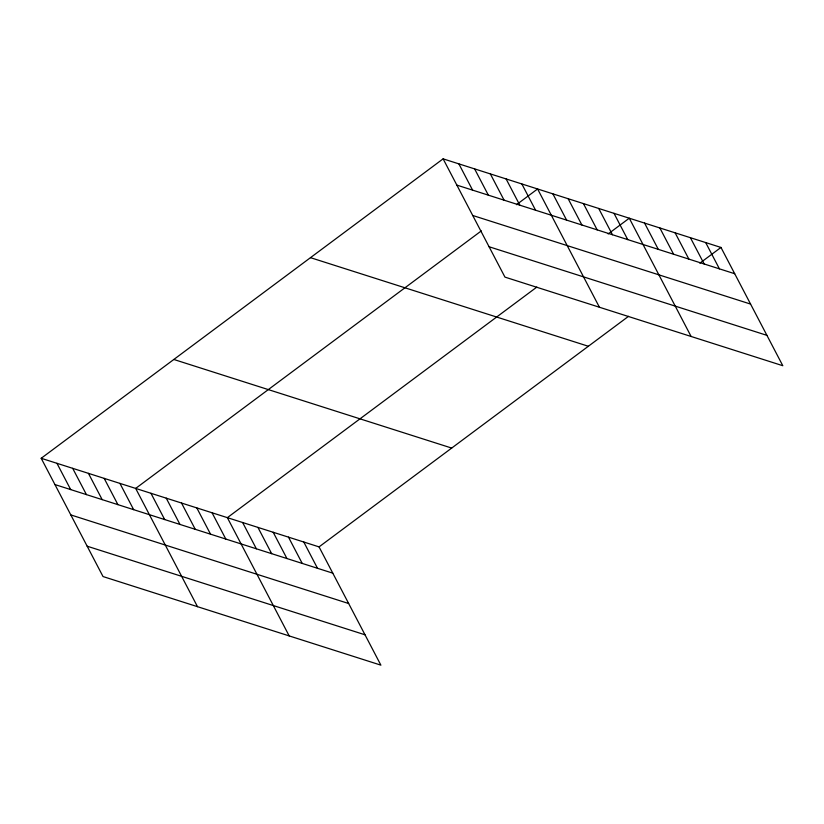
<?xml version="1.0" encoding="UTF-8"?>
<svg xmlns="http://www.w3.org/2000/svg" width="824" height="824" viewBox="0 0 824 824"><rect width="100%" height="100%" fill="white"/><g stroke="black" fill="none" stroke-linecap="round" stroke-linejoin="round"><path stroke-width="1.24" d="M41.2 458.288L319.053 546.889L380.884 665.153L103.031 576.553L41.2 458.288L443.116 158.847L720.969 247.447L782.8 365.712L504.947 277.111L443.116 158.847M481.319 230.895L135.672 488.416L197.502 606.68M516.483 204.692L537.588 188.964L599.419 307.228M536.836 287.082L227.362 517.657L289.193 635.922M608.184 233.934L629.279 218.206L691.109 336.47M319.053 546.889L628.537 316.323M699.875 263.165L720.969 247.447M456.857 185.112L734.709 273.723M472.719 215.476L750.582 304.077M489.075 246.747L766.928 335.358M310.483 257.665L588.336 346.265M173.833 359.47L451.686 448.071M54.93 484.563L332.793 573.164M70.802 514.918L348.665 603.518M87.159 546.199L365.011 634.799M705.694 242.575L719.424 268.851M690.409 237.703L704.149 263.968M675.124 232.832L688.864 259.096M659.849 227.949L673.579 254.225M644.564 223.077L658.294 249.353M614.004 213.334L627.734 239.609M598.718 208.462L612.448 234.737M583.433 203.59L597.173 229.865M568.148 198.718L581.888 224.983M552.873 193.846L566.603 220.111M521.839 183.948L535.579 210.223M506.101 178.932L519.831 205.197M490.352 173.905L504.092 200.18M474.603 168.889L488.344 195.154M458.865 163.863L472.595 190.138M303.778 542.017L317.508 568.292M288.493 537.145L302.223 563.42M273.207 532.273L286.948 558.548M257.933 527.401L271.663 553.676M242.647 522.529L256.377 548.805M212.077 512.786L225.817 539.051M196.802 507.903L210.532 534.179M181.517 503.031L195.257 529.307M166.232 498.159L179.972 524.435M150.957 493.288L164.687 519.563M119.923 483.389L133.663 509.665M104.185 478.373L117.914 504.649M88.436 473.357L102.166 499.622M72.687 468.331L86.427 494.606M56.949 463.315L70.679 489.58"/></g></svg>
